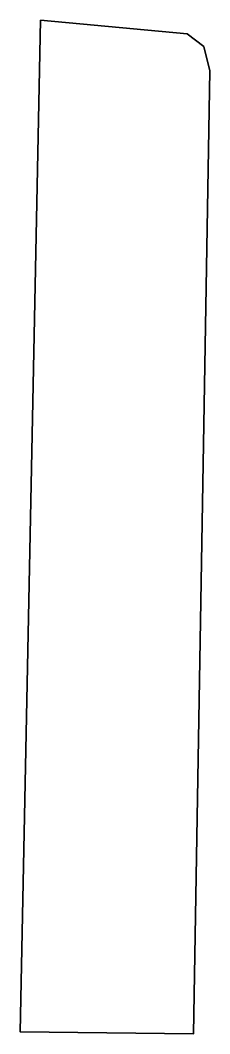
# Model space of a CAD drawing. Extents: x 0 to 1055, y -5625 to 0.
import ezdxf

# ---------------------------------------------------------------- set-up
doc = ezdxf.new("R2010")
doc.units = 0
doc.linetypes.add('Solid', pattern=[0])

msp = doc.modelspace()

# ---------------------------------------------------------------- linework, layer by layer
at = {"color": 40, "linetype": 'Solid', "lineweight": 35}
msp.add_lwpolyline([(929, -76), (1021, -146), (1055, -281), (965, -5625), (0, -5615), (113, 0), (929, -76)], close=True, dxfattribs=at)

doc.saveas('drawing.dxf')
